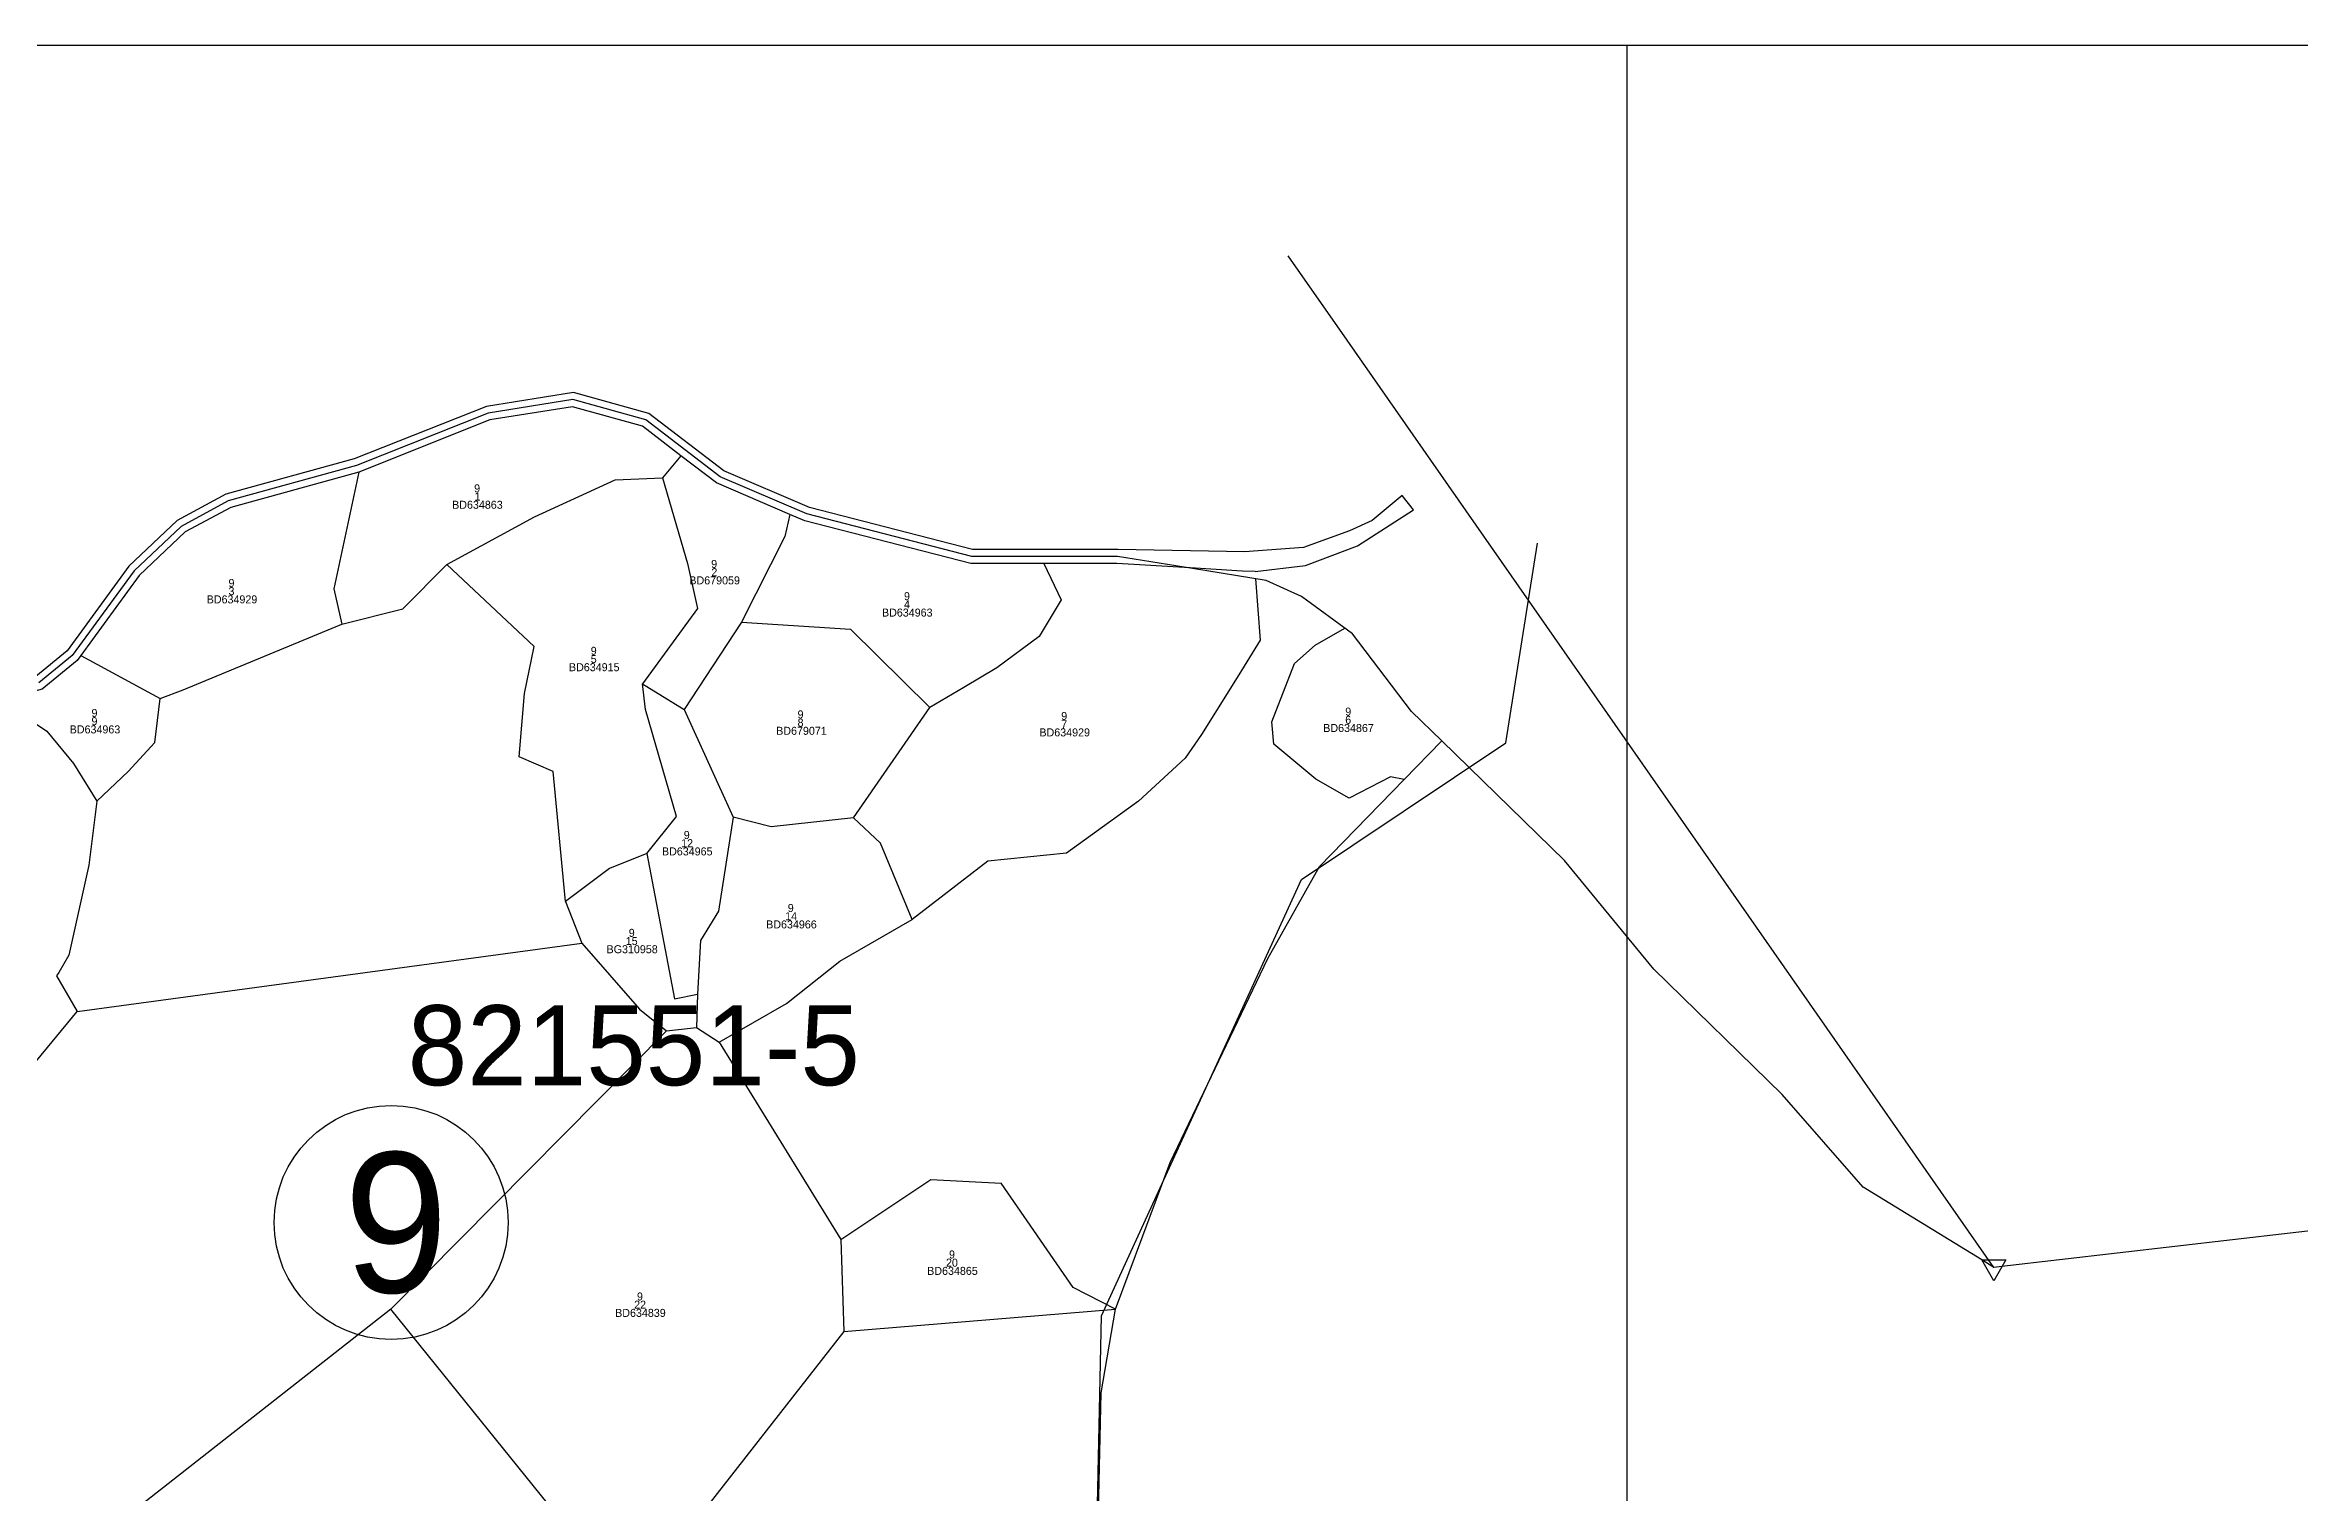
# Model space of a CAD drawing. Extents: x 547915 to 556085, y 1814738 to 1822008.
# Drawn here: x 552209 to 553336, y 1819276 to 1820000 of the extents above; entities that cross this region are included whole.
import ezdxf

# ---------------------------------------------------------------- set-up
doc = ezdxf.new("R2010")
doc.units = 0
for name, color, linetype in [('Level 10', 7, 'Continuous'), ('Level 20', 7, 'Continuous'), ('Level 23', 7, 'Continuous'), ('Level 34', 7, 'Continuous'), ('Level 46', 7, 'Continuous'), ('Level 47', 7, 'Continuous'), ('Level 54', 7, 'Continuous'), ('Level 55', 7, 'Continuous')]:
    doc.layers.add(name, color=color, linetype=linetype)

msp = doc.modelspace()

# ---------------------------------------------------------------- linework, layer by layer
at = {"layer": 'Level 10'}
for p, q in [((552527, 1819794.7), (552517.8, 1819783.7)), ((552557.2, 1819711.5), (552528.6, 1819667.9)), ((552227, 1819694.8), (552266.6, 1819673.4)), ((552507.7, 1819680.7), (552528.6, 1819667.9)), ((552528.6, 1819667.9), (552553.1, 1819614)), ((552613.2, 1819613.7), (552651.4, 1819668.9)), ((552888.6, 1819632.8), (552907.4, 1819652.1)), ((552469.3, 1819571.9), (552477.5, 1819551.1)), ((552225.2, 1819516.8), (552477.5, 1819551.1)), ((552535.2, 1819525.5), (552534.7, 1819508.9)), ((552381.9, 1819368), (552519.8, 1819507.2)), ((552519.8, 1819507.2), (552534.7, 1819508.9)), ((552534.7, 1819508.9), (552546.1, 1819501.6)), ((552546.1, 1819501.6), (552606.9, 1819402.9)), ((552606.9, 1819402.9), (552608.5, 1819356.9)), ((552381.9, 1819368), (552166.3, 1819199)), ((552501.4, 1819220.2), (552381.9, 1819368)), ((552608.5, 1819356.9), (552744.2, 1819368)), ((552608.5, 1819356.9), (552501.4, 1819220.2))]:
    msp.add_line(p, q, dxfattribs=at)
for points in [[(552365.9, 1819786.5), (552353.4, 1819728.1), (552357.5, 1819710.5)], [(552409.9, 1819740.4), (552453.8, 1819764.2), (552494.1, 1819782.7), (552517.8, 1819783.7)], [(552517.8, 1819783.7), (552530.3, 1819740.8), (552535.3, 1819718.4), (552507.7, 1819680.7)], [(552581.4, 1819765.4), (552579, 1819754.4), (552557.2, 1819711.5)], [(552357.5, 1819710.5), (552388, 1819718.1), (552409.9, 1819740.4)], [(552469.3, 1819571.9), (552463.1, 1819636.9), (552446.1, 1819644.2), (552448.7, 1819675.8), (552453.6, 1819699.4), (552409.9, 1819740.4)], [(552814.3, 1819733.2), (552816.5, 1819702.5), (552805.9, 1819685.2), (552787.2, 1819655.4), (552779.1, 1819643.5), (552755.8, 1819622), (552719.8, 1819596), (552680.5, 1819592), (552642.6, 1819562.8)], [(552708.4, 1819740.8), (552717, 1819722.6), (552706.1, 1819704.3), (552684.9, 1819688.6), (552668.5, 1819678.9), (552651.4, 1819668.9)], [(552266.6, 1819673.4), (552278.2, 1819677.6), (552357.5, 1819710.5)], [(552557.2, 1819711.5), (552611.7, 1819708), (552651.4, 1819668.9)], [(552888.6, 1819632.8), (552881.8, 1819634.2), (552861.1, 1819623.5), (552844.4, 1819633.1), (552823.4, 1819650.5), (552822.4, 1819661.6), (552833.8, 1819690.9), (552844.1, 1819700), (552858.9, 1819708.5)], [(552510, 1819595.8), (552524.7, 1819614.3), (552509.3, 1819667.9), (552507.7, 1819680.7)], [(552186.2, 1819672.9), (552210, 1819657), (552223.3, 1819640.9), (552235, 1819622)], [(552235, 1819622), (552250.7, 1819636.9), (552263.9, 1819651.3), (552266.6, 1819673.4)], [(552744.2, 1819368), (552771.5, 1819441.3), (552820.4, 1819543.4), (552846.2, 1819589.4), (552888.6, 1819632.8)], [(552235, 1819622), (552231, 1819590), (552220.9, 1819545.1), (552215.9, 1819536.4), (552214.8, 1819534.7), (552225.2, 1819516.8)], [(552553.1, 1819614), (552545.8, 1819567.1), (552536.8, 1819552.4), (552535.2, 1819525.5)], [(552613.2, 1819613.7), (552572.1, 1819609.2), (552553.1, 1819614)], [(552642.6, 1819562.8), (552626.8, 1819601.1), (552613.2, 1819613.7)], [(552510, 1819595.8), (552491.2, 1819588.3), (552469.3, 1819571.9)], [(552510, 1819595.8), (552523.8, 1819523.2), (552535.2, 1819525.5)], [(552546.1, 1819501.6), (552579.8, 1819520.8), (552606.5, 1819542), (552642.6, 1819562.8)], [(552477.5, 1819551.1), (552506.2, 1819518.1), (552519.8, 1819507.2)], [(552159, 1819441), (552191.1, 1819479.5), (552202.4, 1819489.4), (552225.2, 1819516.8)], [(552606.9, 1819402.9), (552652, 1819432.9), (552687.1, 1819431.1)], [(552744.2, 1819368), (552723.1, 1819378.9), (552687.1, 1819431.1)], [(552735.1, 1819258.6), (552735.5, 1819259.5), (552737.1, 1819326.3), (552744.2, 1819368)]]:
    msp.add_lwpolyline(points, dxfattribs=at)
at = {"layer": 'Level 23'}
for p, q in [((552744.9, 1819740.9), (552708.4, 1819740.8)), ((552781.5, 1819738.6), (552744.9, 1819740.9))]:
    msp.add_line(p, q, dxfattribs=at)
for points in [[(552745.5, 1819747.9), (552672.8, 1819747.8), (552591.2, 1819768.9), (552548.4, 1819787.2), (552511, 1819815.8), (552473.2, 1819826.3), (552429.7, 1819819.4), (552363.7, 1819793.2), (552299.4, 1819775.5), (552275.1, 1819762.3), (552250.9, 1819739.5), (552220.1, 1819697.2), (552204.4, 1819684.3), (552188.8, 1819680.1), (552162.8, 1819678.7), (552109.4, 1819681.4), (552055.2, 1819680.1), (552017.3, 1819683.1)], [(552527, 1819794.7), (552507.8, 1819809.5), (552472.8, 1819819.2), (552431.5, 1819812.6), (552365.9, 1819786.5)], [(552581.4, 1819765.4), (552544.8, 1819781.1), (552527, 1819794.7)], [(552365.9, 1819786.5), (552302, 1819768.9), (552279.2, 1819756.6), (552256.2, 1819734.9), (552227, 1819694.8)], [(552814.1, 1819736.8), (552839.3, 1819739.9), (552865.2, 1819749.7), (552893.3, 1819767.7), (552887.6, 1819774.8), (552872.6, 1819762.4), (552861.3, 1819757.1), (552838.3, 1819748.8), (552808.8, 1819746.7), (552745.5, 1819747.9)], [(552708.4, 1819740.8), (552671.9, 1819740.8), (552588.9, 1819762.2), (552581.4, 1819765.4)], [(552814.1, 1819736.8), (552807.5, 1819737), (552781.5, 1819738.6)], [(552227, 1819694.8), (552225.2, 1819692.3), (552207.7, 1819678), (552189.9, 1819673.1), (552186.2, 1819672.9)]]:
    msp.add_lwpolyline(points, dxfattribs=at)
at = {"layer": 'Level 34'}
msp.add_lwpolyline([(552206.3, 1819003.4), (552313.5, 1819047.2), (552363, 1819005.7), (552397.6, 1818951.5), (552527.8, 1819002.2), (552568.1, 1818996.5), (552572.7, 1818900.8), (552626, 1818926.1), (552646.4, 1819035.2), (552735, 1819262.5), (552737.2, 1819364.7), (552837.2, 1819582.9), (552939.4, 1819651.1), (552955.3, 1819751)], dxfattribs=at)
msp.add_circle((552382.1, 1819411.4), 58.5, dxfattribs=at)
at = {"layer": 'Level 46'}
msp.add_line((553469.6, 1819422.1), (553187.3, 1819389.4), dxfattribs=at)
for points in [[(553183.4, 1819388.9), (552880.4, 1819823.3), (552860, 1819852.5), (552830.6, 1819894.7)], [(552907.4, 1819652.1), (552892.3, 1819666.8), (552862.7, 1819705.7), (552837.3, 1819724.4), (552819.5, 1819732.3), (552782.8, 1819738.4), (552745.2, 1819744.4), (552672.4, 1819744.3), (552590, 1819765.6), (552546.6, 1819784.1), (552509.4, 1819812.7), (552473, 1819822.8), (552430.6, 1819816), (552364.8, 1819789.9), (552300.7, 1819772.2), (552277.2, 1819759.4), (552253.6, 1819737.2), (552222.7, 1819694.8), (552206, 1819681.1)], [(553177.3, 1819392.7), (553118, 1819429), (553077.5, 1819475.3), (553013.4, 1819538), (552968.8, 1819592.3), (552907.4, 1819652.1)], [(553187.3, 1819389.4), (553183.4, 1819388.9), (553177.3, 1819392.7)]]:
    msp.add_lwpolyline(points, dxfattribs=at)
at = {"layer": 'Level 47'}
msp.add_lwpolyline([(553177.3, 1819392.7), (553189.3, 1819392.7), (553183.3, 1819382.3)], close=True, dxfattribs=at)
at = {"layer": 'Level 54'}
for p, q in [((548000, 1820000), (556000, 1820000)), ((553000, 1817000), (553000, 1820000))]:
    msp.add_line(p, q, dxfattribs=at)

# ---------------------------------------------------------------- texts
at = {"layer": 'Level 20'}
for s, p in [('9', (552423.6, 1819776.4)), ('BD634863', (552412.6, 1819768.2)), ('1', (552423.8, 1819772.3)), ('9', (552300.8, 1819729.1)), ('BD679059', (552531.2, 1819730.4)), ('9', (552542.1, 1819738.6)), ('2', (552542.2, 1819734.5)), ('BD634929', (552289.9, 1819720.9)), ('3', (552300.8, 1819725)), ('9', (552638.5, 1819722.5)), ('4', (552638.5, 1819718.4)), ('BD634963', (552627.5, 1819714.3)), ('9', (552481.9, 1819695.2)), ('BD634915', (552471, 1819687)), ('5', (552481.9, 1819691.1)), ('9', (552232.3, 1819664.1)), ('9', (552585.3, 1819663.4)), ('9', (552717.1, 1819662.6)), ('9', (552859.1, 1819664.8)), ('6', (552859.1, 1819660.7)), ('BD634963', (552221.4, 1819655.9)), ('9', (552232.3, 1819660)), ('BD679071', (552574.6, 1819655.2)), ('8', (552585.3, 1819659.3)), ('BD634929', (552706.2, 1819654.4)), ('7', (552717.1, 1819658.5)), ('BD634867', (552848.1, 1819656.6)), ('BD634965', (552517.5, 1819594.9)), ('12', (552527.1, 1819599)), ('9', (552528.4, 1819603.1)), ('14', (552579.1, 1819562.5)), ('9', (552580.4, 1819566.6)), ('15', (552499.4, 1819550.1)), ('9', (552500.9, 1819554.2)), ('BD634966', (552569.6, 1819558.4)), ('BG310958', (552489.8, 1819546)), ('9', (552661, 1819393.4)), ('BD634865', (552650.1, 1819385.2)), ('20', (552659.5, 1819389.3)), ('22', (552503.6, 1819368.3)), ('9', (552505, 1819372.4)), ('BD634839', (552494.1, 1819364.2))]:
    msp.add_text(s, height=4, dxfattribs=at).set_placement(p)
at = {"layer": 'Level 34'}
msp.add_text('9', height=70, dxfattribs=at).set_placement((552358.5, 1819376.4))
at = {"layer": 'Level 55'}
msp.add_text('821551-5', height=40, dxfattribs=at).set_placement((552390.4, 1819480))

doc.saveas('drawing.dxf')
